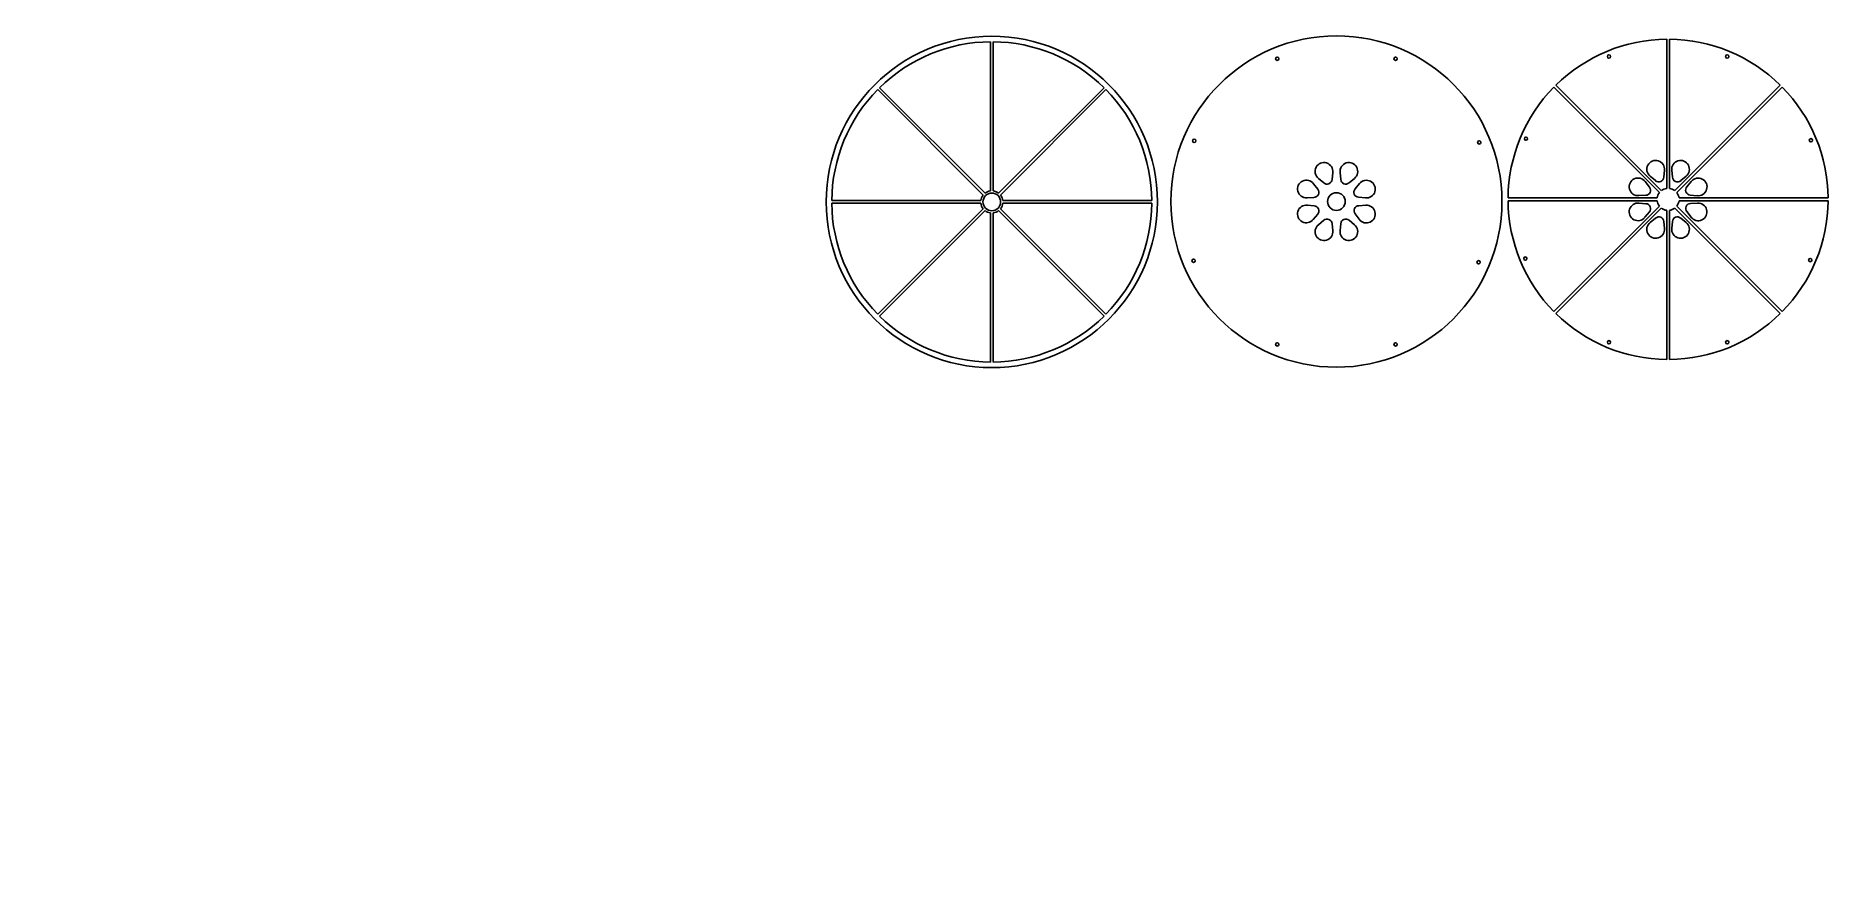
# Model space of a CAD drawing. Header units: millimetres. Extents: x 1241 to 4489, y 1491 to 2998.
import ezdxf

# ---------------------------------------------------------------- set-up
doc = ezdxf.new("R2010")
doc.units = ezdxf.units.MM
doc.header["$PDMODE"] = 1

msp = doc.modelspace()

# ---------------------------------------------------------------- linework, layer by layer
for p, q in [((2970.7, 2997.5), (2970.7, 2997.5)), ((2975.7, 2997.5), (2975.7, 2997.5)), ((3595.1, 2998.2), (3595.1, 2998.1)), ((3600.1, 2998.2), (3600.1, 2998.1)), ((4196.1, 2992.1), (4196.1, 2721.9)), ((4201.1, 2992.1), (4201.1, 2721.9)), ((2970.7, 2987.5), (2970.7, 2717.3)), ((2975.7, 2987.5), (2975.7, 2717.3)), ((2759.3, 2907.8), (2759.3, 2907.8)), ((2762.8, 2911.4), (2762.8, 2911.4)), ((2957.4, 2709.7), (2766.4, 2900.8)), ((2960.9, 2713.3), (2769.9, 2904.3)), ((2985.4, 2713.3), (3176.5, 2904.3)), ((2985.4, 2713.3), (3176.5, 2904.3)), ((2985.4, 2713.3), (3176.5, 2904.3)), ((2989, 2709.7), (3180, 2900.8)), ((3183.5, 2911.4), (3183.5, 2911.4)), ((3183.5, 2911.4), (3183.5, 2911.4)), ((3183.5, 2911.4), (3183.5, 2911.4)), ((3187.1, 2907.8), (3187.1, 2907.8)), ((3383.7, 2908.5), (3383.7, 2908.5)), ((3387.2, 2912), (3387.2, 2912.1)), ((3807.9, 2912), (3807.9, 2912.1)), ((3807.9, 2912), (3807.9, 2912.1)), ((3807.9, 2912), (3807.9, 2912.1)), ((3811.5, 2908.5), (3811.5, 2908.5)), ((4182.8, 2714.4), (3991.8, 2905.4)), ((4186.3, 2717.9), (3995.3, 2908.9)), ((4210.9, 2717.9), (4401.9, 2908.9)), ((4210.9, 2717.9), (4401.9, 2908.9)), ((4210.9, 2717.9), (4401.9, 2908.9)), ((4214.4, 2714.4), (4405.4, 2905.4)), ((3563.7, 2720.3), (3556.1, 2730.3)), ((3574.8, 2732.1), (3565.1, 2740.1)), ((3589.7, 2738.2), (3590.9, 2750.8)), ((3605.4, 2738.2), (3604.3, 2750.8)), ((3620.4, 2732.1), (3630.1, 2740.1)), ((3631.5, 2720.9), (3639.5, 2730.7)), ((4164.8, 2724.2), (4157.1, 2734.2)), ((4175.8, 2736), (4166.1, 2744)), ((4190.8, 2742.2), (4191.9, 2754.7)), ((4206.5, 2742.2), (4205.3, 2754.7)), ((4221.4, 2736), (4231.1, 2744)), ((4232.5, 2724.9), (4240.6, 2734.6)), ((2673.2, 2700), (2673.2, 2700)), ((2683.2, 2700), (2953.3, 2700)), ((2993, 2700), (3263.2, 2700)), ((3273.2, 2700), (3273.2, 2700)), ((3297.6, 2700.7), (3297.6, 2700.7)), ((3297.6, 2695.7), (3297.6, 2695.7)), ((3556.9, 2705.6), (3544.3, 2704.9)), ((3637.7, 2706), (3650.2, 2704.8)), ((3897.6, 2700.7), (3897.6, 2700.7)), ((3897.6, 2695.7), (3897.6, 2695.7)), ((3908.6, 2704.6), (4178.8, 2704.6)), ((3908.6, 2699.6), (4178.8, 2699.6)), ((4158, 2709.5), (4145.4, 2708.9)), ((4218.4, 2704.6), (4488.6, 2704.6)), ((4218.4, 2699.6), (4488.6, 2699.6)), ((4238.7, 2709.9), (4251.3, 2708.8)), ((2673.2, 2695), (2673.2, 2695)), ((2683.2, 2695), (2953.3, 2695)), ((2957.4, 2685.2), (2766.4, 2494.2)), ((2960.9, 2681.7), (2769.9, 2490.6)), ((2970.7, 2677.6), (2970.7, 2407.5)), ((2975.7, 2677.6), (2975.7, 2407.5)), ((2985.4, 2681.7), (3176.5, 2490.6)), ((2989, 2685.2), (3180, 2494.2)), ((2993, 2695), (3263.2, 2695)), ((3273.2, 2695), (3273.2, 2695)), ((3557.5, 2690.3), (3544.9, 2691.5)), ((3563.7, 2675.4), (3555.6, 2665.6)), ((3574.8, 2664.2), (3565.1, 2656.2)), ((3620.4, 2664.2), (3630.1, 2656.2)), ((3631.4, 2676), (3639.1, 2666)), ((3638.2, 2690.7), (3650.8, 2691.4)), ((4182.8, 2689.8), (3991.8, 2498.8)), ((4186.3, 2686.3), (3995.3, 2495.3)), ((4158.5, 2694.2), (4146, 2695.4)), ((4164.7, 2679.3), (4156.6, 2669.6)), ((4175.8, 2668.2), (4166.1, 2660.1)), ((4196.1, 2682.2), (4196.1, 2412.1)), ((4201.1, 2682.2), (4201.1, 2412.1)), ((4210.9, 2686.3), (4401.9, 2495.3)), ((4214.4, 2689.8), (4405.4, 2498.8)), ((4221.4, 2668.2), (4231.1, 2660.1)), ((4232.5, 2680), (4240.1, 2670)), ((4239.2, 2694.7), (4251.8, 2695.3)), ((3589.7, 2658.1), (3590.9, 2645.5)), ((3605.4, 2658.1), (3604.3, 2645.5)), ((4190.8, 2662), (4191.9, 2649.4)), ((4206.5, 2662), (4205.3, 2649.4)), ((2759.3, 2487.1), (2759.3, 2487.1)), ((2762.8, 2483.6), (2762.8, 2483.6)), ((3183.5, 2483.6), (3183.5, 2483.6)), ((3187.1, 2487.1), (3187.1, 2487.1)), ((3383.7, 2487.8), (3383.7, 2487.8)), ((3387.2, 2484.3), (3387.2, 2484.3)), ((3807.9, 2484.3), (3807.9, 2484.3)), ((3811.5, 2487.8), (3811.5, 2487.8)), ((2970.7, 2397.5), (2970.7, 2397.5)), ((2975.7, 2397.5), (2975.7, 2397.5)), ((3595.1, 2398.2), (3595.1, 2398.2)), ((3600.1, 2398.2), (3600.1, 2398.2))]:
    msp.add_line(p, q)
for centre, radius in [((2973.2, 2697.5), 300), ((3597.6, 2698.2), 300), ((3490.4, 2956.8), 3), ((3704.7, 2956.8), 3), ((4091.5, 2960.8), 3), ((4305.8, 2960.8), 3), ((3340.1, 2808.1), 3), ((3856.3, 2805.3), 3), ((3941.1, 2812), 3), ((4457.3, 2809.2), 3), ((2973.2, 2697.5), 16), ((3597.6, 2698.2), 16), ((3338.9, 2591), 3), ((3855.1, 2588.2), 3), ((3939.9, 2594.9), 3), ((4456.1, 2592.2), 3), ((3490.4, 2439.5), 3), ((3704.7, 2439.5), 3), ((4091.5, 2443.4), 3), ((4305.8, 2443.4), 3)]:
    msp.add_circle(centre, radius)
for centre, radius, start, end in [((4198.6, 2702.1), 290, 90.4939, 134.5061), ((4198.6, 2702.1), 290, 45.4939, 89.5061), ((2973.2, 2697.5), 290, 90.4939, 134.5061), ((2973.2, 2697.5), 290, 45.4939, 89.5061), ((2973.2, 2697.5), 290, 135.4939, 179.5061), ((2973.2, 2697.5), 290, 0.4939, 44.5061), ((4198.6, 2702.1), 290, 135.4939, 179.5061), ((4198.6, 2702.1), 290, 0.4939, 44.5061), ((3575, 2752.7), 16, 353.34, 231.66), ((3620.2, 2752.7), 16, 308.34, 186.66), ((4176, 2756.6), 16, 353.34, 231.66), ((4221.2, 2756.6), 16, 308.34, 186.66), ((3543.1, 2720.9), 16, 36.0336, 274.3536), ((3580.7, 2738.8), 9, 228.5288, 356.4712), ((3614.4, 2738.8), 9, 183.5288, 311.4712), ((3652.1, 2720.7), 16, 263.34, 141.66), ((4144.2, 2724.8), 16, 36.0336, 274.3536), ((4181.8, 2742.7), 9, 228.5288, 356.4712), ((4215.4, 2742.7), 9, 183.5288, 311.4712), ((4253.1, 2724.7), 16, 263.34, 141.66), ((2973.2, 2697.5), 20, 142.1808, 172.8192), ((2973.2, 2697.5), 20, 97.1808, 127.8192), ((2973.2, 2697.5), 20, 52.1808, 82.8192), ((2973.2, 2697.5), 20, 7.1808, 37.8192), ((3556.7, 2714.6), 9, 271.2224, 39.1649), ((3638.2, 2715), 9, 138.5288, 266.4712), ((4198.6, 2702.1), 290, 180.4939, 224.5061), ((4144.1, 2679.5), 16, 83.34, 321.66), ((4157.8, 2718.5), 9, 271.2224, 39.1649), ((4198.6, 2702.1), 20, 142.1808, 172.8192), ((4198.6, 2702.1), 20, 187.1808, 217.8192), ((4198.6, 2702.1), 20, 97.1808, 127.8192), ((4198.6, 2702.1), 20, 52.1808, 82.8192), ((4198.6, 2702.1), 20, 7.1808, 37.8192), ((4198.6, 2702.1), 20, 322.1808, 352.8192), ((4239.3, 2718.9), 9, 138.5288, 266.4712), ((4198.6, 2702.1), 290, 315.4939, 359.5061), ((2973.2, 2697.5), 290, 180.4939, 224.5061), ((2973.2, 2697.5), 20, 187.1808, 217.8192), ((2973.2, 2697.5), 20, 232.1808, 262.8192), ((2973.2, 2697.5), 20, 277.1808, 307.8192), ((2973.2, 2697.5), 20, 322.1808, 352.8192), ((2973.2, 2697.5), 290, 315.4939, 359.5061), ((3543.1, 2675.6), 16, 83.34, 321.66), ((3556.9, 2681.3), 9, 318.5288, 86.4712), ((3580.7, 2657.5), 9, 3.5288, 131.4712), ((3614.4, 2657.5), 9, 48.5288, 176.4712), ((3638.4, 2681.7), 9, 91.2224, 219.1649), ((3652, 2675.4), 16, 216.0336, 94.3536), ((4158, 2685.3), 9, 318.5288, 86.4712), ((4181.8, 2661.4), 9, 3.5288, 131.4712), ((4198.6, 2702.1), 20, 232.1808, 262.8192), ((4198.6, 2702.1), 20, 277.1808, 307.8192), ((4215.4, 2661.4), 9, 48.5288, 176.4712), ((4239.4, 2685.7), 9, 91.2224, 219.1649), ((4253, 2679.4), 16, 216.0336, 94.3536), ((3575, 2643.6), 16, 128.34, 6.66), ((3620.2, 2643.6), 16, 173.34, 51.66), ((4176, 2647.6), 16, 128.34, 6.66), ((4221.2, 2647.6), 16, 173.34, 51.66), ((2973.2, 2697.5), 290, 225.4939, 269.5061), ((2973.2, 2697.5), 290, 270.4939, 314.5061), ((4198.6, 2702.1), 290, 225.4939, 269.5061), ((4198.6, 2702.1), 290, 270.4939, 314.5061)]:
    msp.add_arc(centre, radius, start, end)
for p in [(1391.1, 2450.4), (1691.1, 2450.4), (3563.8, 2298.9), (3351.6, 2211), (3775.9, 2211), (1241.1, 2190.6), (1841.1, 2190.6), (3337.7, 2091.2), (3187.7, 2051), (3487.7, 2051), (3263.8, 1998.9), (3863.8, 1998.9), (1391.1, 1930.8), (1691.1, 1930.8), (3077.9, 1941.2), (3597.5, 1941.2), (3037.7, 1791.2), (3351.6, 1786.8), (3637.7, 1791.2), (3775.9, 1786.8), (3563.8, 1698.9), (3077.9, 1641.2), (3597.5, 1641.2), (3187.7, 1531.4), (3487.7, 1531.4), (3337.7, 1491.2)]:
    msp.add_point(p)

doc.saveas('drawing.dxf')
